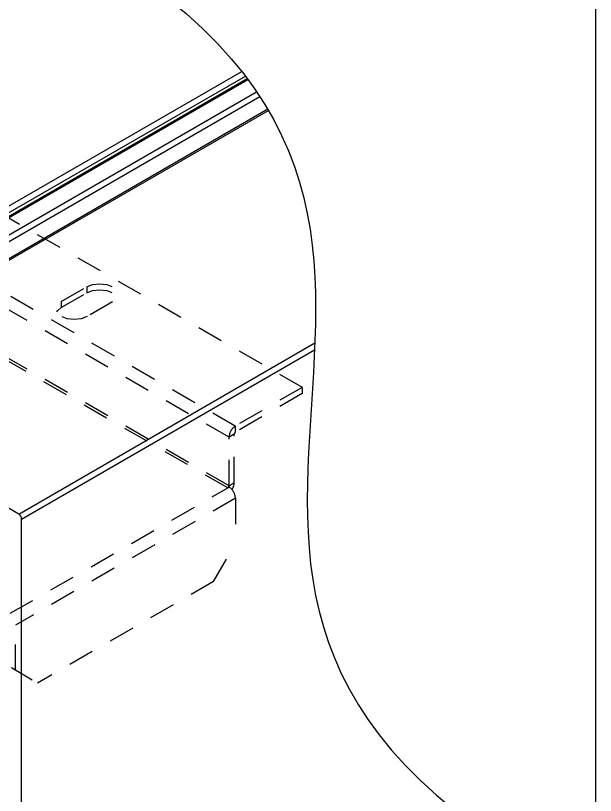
# Model space of a CAD drawing. Header units: inches. Extents: x -3.7 to 11.6, y -13.5 to 0.3.
# Drawn here: x 8.846 to 11.644, y -8.433 to -4.671 of the extents above; entities that cross this region are included whole.
import ezdxf

# ---------------------------------------------------------------- set-up
doc = ezdxf.new("R2010")
doc.units = ezdxf.units.IN
doc.header["$LTSCALE"] = 0.5
doc.header["$MEASUREMENT"] = 0
doc.linetypes.add('HIDDEN', pattern=[0.375, 0.25, -0.125])
doc.layers.add('Brackets', color=181, linetype='CONTINUOUS')
doc.layers.add('Housing', color=150, linetype='CONTINUOUS')
doc.layers.add('Text-Unprinted', color=131, linetype='CONTINUOUS', plot=False)

msp = doc.modelspace()

# ---------------------------------------------------------------- linework, layer by layer
at = {"layer": 'Brackets', "linetype": 'HIDDEN', "transparency": 16777216}
for p, q in [((7.9769, -5.1645), (10.2296, -6.4649)), ((7.6544, -5.3507), (9.9071, -6.6511)), ((9.876, -6.7049), (7.6234, -5.4044)), ((9.876, -6.9394), (7.6234, -5.6389)), ((7.6177, -5.6487), (9.8704, -6.9492)), ((9.067, -6.0506), (9.1893, -5.9799)), ((9.1893, -5.9799), (9.1893, -6.0093)), ((9.067, -6.0799), (9.1893, -6.0093)), ((9.067, -6.0506), (9.067, -6.0799)), ((9.3145, -6.0522), (9.1921, -6.1228)), ((10.2296, -6.4649), (9.9071, -6.6511)), ((10.2296, -6.4649), (10.2296, -6.4942)), ((10.2296, -6.4942), (9.9071, -6.6804)), ((9.9071, -6.6804), (9.9071, -6.6511)), ((9.9014, -6.6902), (9.876, -6.7049)), ((9.9014, -6.9247), (9.9014, -6.6902)), ((9.876, -6.9394), (9.876, -6.7049)), ((8.821, -7.5549), (9.8704, -6.9492)), ((9.8704, -6.9492), (9.876, -6.9459)), ((9.876, -6.9394), (9.9014, -6.9247)), ((9.9071, -6.9997), (8.8464, -7.612)), ((9.9071, -6.9997), (9.9071, -7.2179)), ((9.801, -7.4017), (9.9071, -7.2179)), ((9.801, -7.4017), (8.9525, -7.8915)), ((8.8464, -7.8303), (8.8464, -7.612)), ((8.9271, -7.8768), (8.826, -7.8185))]:
    msp.add_line(p, q, dxfattribs=at)
at = {"layer": 'Brackets', "linetype": 'HIDDEN', "transparency": 16777216, "flags": 128}
for points in [[(9.1893, -5.9799), (9.218, -5.9689), (9.2519, -5.965), (9.2858, -5.9689), (9.3145, -5.9799), (9.3337, -5.9965), (9.3404, -6.0161), (9.3337, -6.0356), (9.3145, -6.0522)], [(9.1893, -6.0093), (9.218, -5.9982), (9.2519, -5.9943), (9.2858, -5.9982), (9.3145, -6.0093), (9.3337, -6.0258), (9.3367, -6.0307)], [(9.1921, -6.1228), (9.1634, -6.1339), (9.1296, -6.1378), (9.0957, -6.1339), (9.067, -6.1228), (9.0478, -6.1062), (9.0411, -6.0867), (9.0478, -6.0671), (9.067, -6.0506)], [(9.0448, -6.1013), (9.0478, -6.0964), (9.067, -6.0799)]]:
    msp.add_lwpolyline(points, dxfattribs=at)
at = {"layer": 'Brackets', "linetype": 'HIDDEN', "transparency": 16777216}
for centre, radius, start, end in [((9.9434, -6.7079), 0.0675, 122.6055, 177.3945), ((9.9137, -6.6908), 0.0123, 122.6055, 177.3945), ((9.8637, -6.9388), 0.0123, 302.6055, 357.3945), ((9.8397, -7.0027), 0.0675, 2.6055, 57.3945), ((9.8372, -6.9224), 0.0643, 326.0039, 357.9493)]:
    msp.add_arc(centre, radius, start, end, dxfattribs=at)
at = {"layer": 'Housing', "transparency": 16777216}
for p, q in [((7.5503, -6.319), (9.9375, -4.941)), ((7.5644, -6.3435), (9.9549, -4.9635)), ((7.5603, -6.369), (9.967, -4.9796)), ((7.5644, -6.3599), (9.9635, -4.9749)), ((7.5012, -6.4867), (10.0091, -5.0389)), ((7.5154, -6.5112), (10.0248, -5.0625)), ((10.0628, -5.1235), (7.7671, -6.4491)), ((7.777, -6.4499), (10.0658, -5.1286)), ((8.8613, -7.0759), (10.2904, -6.2509)), ((8.8755, -7.1004), (10.289, -6.2843)), ((8.8613, -7.0759), (7.777, -6.4499)), ((8.8755, -10.3339), (8.8755, -7.1004))]:
    msp.add_line(p, q, dxfattribs=at)
msp.add_arc((8.8448, -7.1018), 0.0307, 2.6048, 57.395, dxfattribs=at)
at = {"layer": 'Housing', "color": 1, "transparency": 16777216}
msp.add_open_spline([(8.9036, -4.1692), (10.3813, -4.9016), (10.2736, -6.5473), (10.166, -8.193), (11.6437, -8.9254)], degree=3, dxfattribs=at)
at = {"layer": 'Text-Unprinted', "ltscale": 0.5, "transparency": 16777216}
msp.add_lwpolyline([(0, 0), (11.6437, 0), (11.6437, -13.5292), (0, -13.5292)], close=True, dxfattribs=at)

doc.saveas('drawing.dxf')
